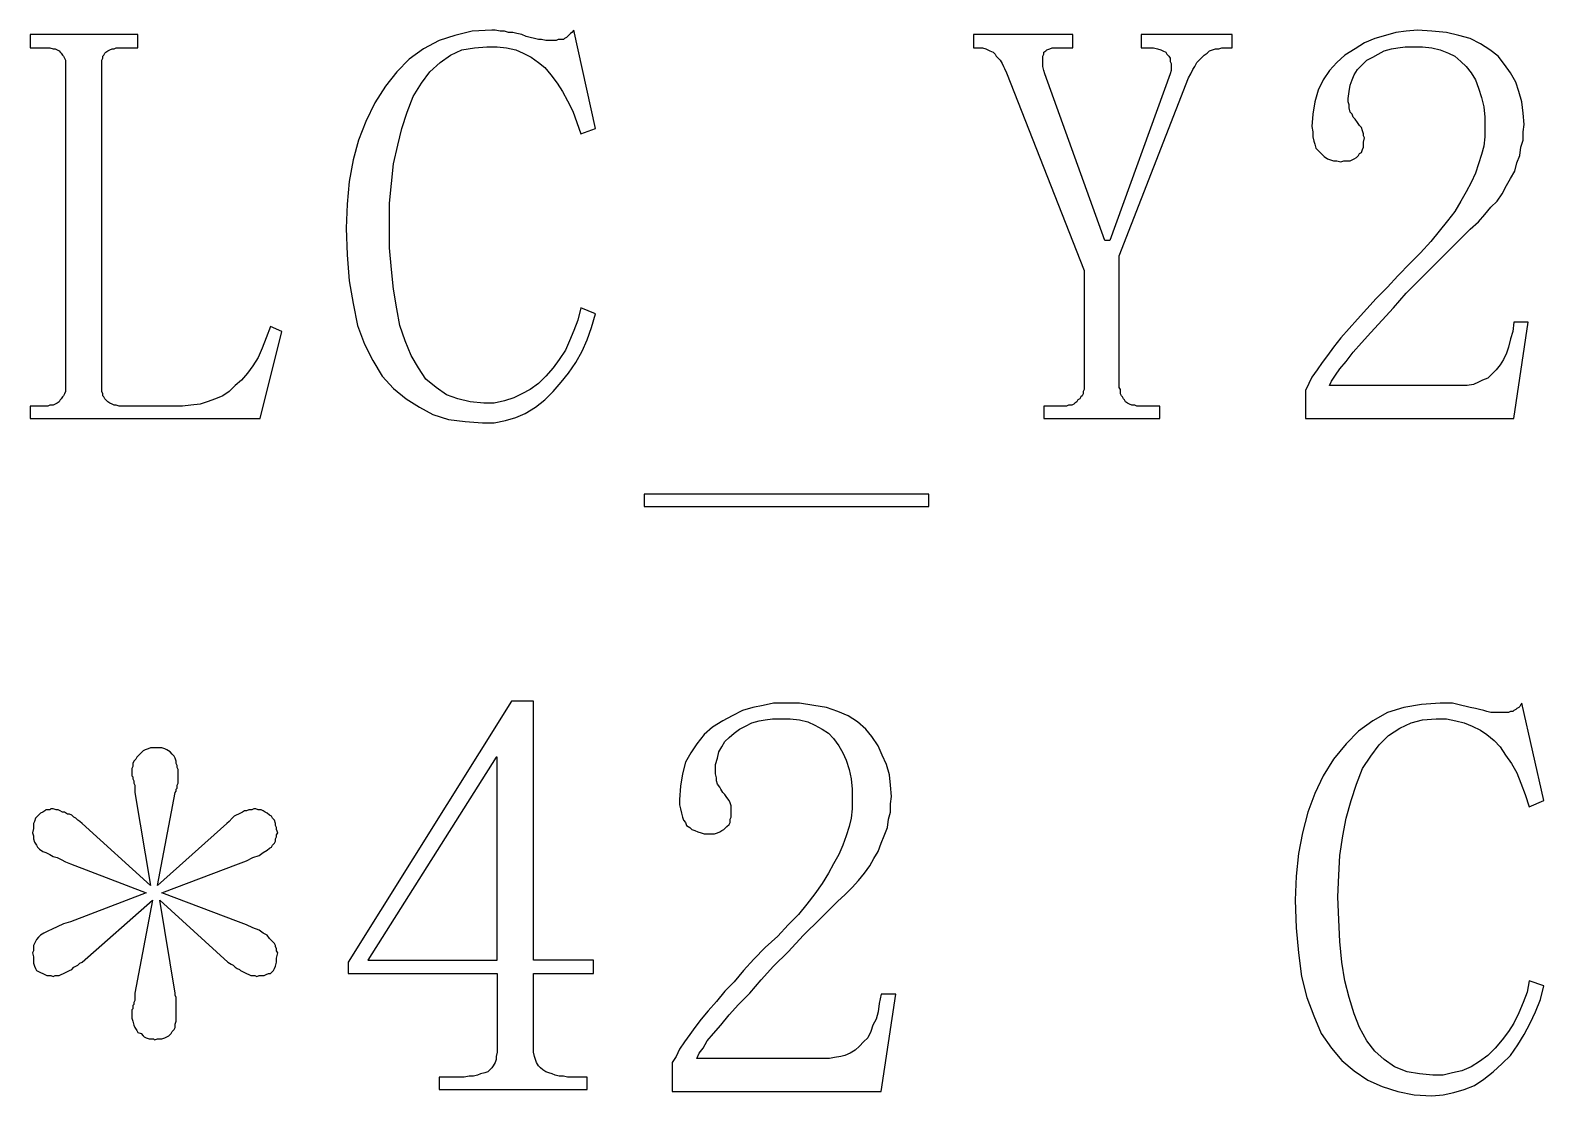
# Model space of a CAD drawing. Extents: x -210 to 210, y -160 to 160.
# Drawn here: x -171.6 to -156.98, y -132.96 to -122.67 of the extents above; entities that cross this region are included whole.
import ezdxf

# ---------------------------------------------------------------- set-up
doc = ezdxf.new("R2010")
doc.units = 0
doc.header["$MEASUREMENT"] = 0
doc.layers.get('0').update_dxf_attribs({"linetype": 'CONTINUOUS'})

msp = doc.modelspace()

# ---------------------------------------------------------------- linework, layer by layer
for points in [[(-170.91, -126.14), (-170.91, -126.12), (-170.91, -126.12), (-170.91, -123.01), (-170.91, -123.01), (-170.91, -122.98), (-170.91, -122.98), (-170.91, -122.96), (-170.91, -122.96), (-170.9, -122.94), (-170.9, -122.94), (-170.9, -122.92), (-170.9, -122.92), (-170.89, -122.91), (-170.89, -122.91), (-170.88, -122.89), (-170.88, -122.89), (-170.87, -122.88), (-170.87, -122.88), (-170.85, -122.87), (-170.85, -122.87), (-170.83, -122.86), (-170.83, -122.86), (-170.81, -122.85), (-170.81, -122.85), (-170.79, -122.85), (-170.79, -122.85), (-170.77, -122.84), (-170.77, -122.84), (-170.74, -122.84), (-170.74, -122.84), (-170.72, -122.84), (-170.72, -122.84), (-170.56, -122.84), (-170.56, -122.84), (-170.56, -122.71), (-170.56, -122.71), (-171.6, -122.71), (-171.6, -122.71), (-171.6, -122.84), (-171.6, -122.84), (-171.46, -122.84), (-171.46, -122.84), (-171.43, -122.84), (-171.43, -122.84), (-171.41, -122.84), (-171.41, -122.84), (-171.38, -122.85), (-171.38, -122.85), (-171.36, -122.85), (-171.36, -122.85), (-171.34, -122.86), (-171.34, -122.86), (-171.32, -122.87), (-171.32, -122.87), (-171.31, -122.88), (-171.31, -122.88), (-171.3, -122.89), (-171.3, -122.89), (-171.29, -122.91), (-171.29, -122.91), (-171.28, -122.92), (-171.28, -122.92), (-171.27, -122.94), (-171.27, -122.94), (-171.26, -122.96), (-171.26, -122.96), (-171.26, -122.98), (-171.26, -122.98), (-171.26, -123.01), (-171.26, -123.01), (-171.26, -126.12), (-171.26, -126.12), (-171.26, -126.14), (-171.26, -126.14), (-171.26, -126.16), (-171.26, -126.16), (-171.27, -126.18), (-171.27, -126.18), (-171.28, -126.2), (-171.28, -126.2), (-171.29, -126.21), (-171.29, -126.21), (-171.3, -126.23), (-171.3, -126.23), (-171.31, -126.24), (-171.31, -126.24), (-171.32, -126.26), (-171.32, -126.26), (-171.34, -126.27), (-171.34, -126.27), (-171.36, -126.28), (-171.36, -126.28), (-171.38, -126.29), (-171.38, -126.29), (-171.41, -126.29), (-171.41, -126.29), (-171.43, -126.3), (-171.43, -126.3), (-171.46, -126.3), (-171.46, -126.3), (-171.6, -126.3), (-171.6, -126.3), (-171.6, -126.42), (-171.6, -126.42), (-169.38, -126.42), (-169.38, -126.42), (-169.17, -125.58), (-169.17, -125.58), (-169.28, -125.53), (-169.28, -125.53), (-169.32, -125.64), (-169.32, -125.64), (-169.36, -125.74), (-169.36, -125.74), (-169.4, -125.83), (-169.4, -125.83), (-169.45, -125.91), (-169.45, -125.91), (-169.5, -125.98), (-169.5, -125.98), (-169.56, -126.05), (-169.56, -126.05), (-169.62, -126.1), (-169.62, -126.1), (-169.68, -126.16), (-169.68, -126.16), (-169.74, -126.2), (-169.74, -126.2), (-169.81, -126.23), (-169.81, -126.23), (-169.89, -126.26), (-169.89, -126.26), (-169.96, -126.28), (-169.96, -126.28), (-170.05, -126.29), (-170.05, -126.29), (-170.13, -126.3), (-170.13, -126.3), (-170.72, -126.3), (-170.72, -126.3), (-170.74, -126.3), (-170.74, -126.3), (-170.77, -126.29), (-170.77, -126.29), (-170.79, -126.29), (-170.79, -126.29), (-170.81, -126.28), (-170.81, -126.28), (-170.83, -126.27), (-170.83, -126.27), (-170.85, -126.26), (-170.85, -126.26), (-170.87, -126.24), (-170.87, -126.24), (-170.88, -126.23), (-170.88, -126.23), (-170.89, -126.21), (-170.89, -126.21), (-170.9, -126.2), (-170.9, -126.2), (-170.9, -126.18), (-170.9, -126.18), (-170.91, -126.16), (-170.91, -126.16), (-170.91, -126.14)], [(-167.4, -126.45), (-167.23, -126.46), (-167.23, -126.46), (-167.12, -126.46), (-167.12, -126.46), (-167.01, -126.44), (-167.01, -126.44), (-166.91, -126.41), (-166.91, -126.41), (-166.82, -126.37), (-166.82, -126.37), (-166.72, -126.31), (-166.72, -126.31), (-166.63, -126.24), (-166.63, -126.24), (-166.55, -126.16), (-166.55, -126.16), (-166.47, -126.07), (-166.47, -126.07), (-166.4, -125.98), (-166.4, -125.98), (-166.33, -125.88), (-166.33, -125.88), (-166.27, -125.77), (-166.27, -125.77), (-166.22, -125.66), (-166.22, -125.66), (-166.18, -125.54), (-166.18, -125.54), (-166.14, -125.41), (-166.14, -125.41), (-166.28, -125.35), (-166.28, -125.35), (-166.31, -125.47), (-166.31, -125.47), (-166.35, -125.57), (-166.35, -125.57), (-166.39, -125.67), (-166.39, -125.67), (-166.43, -125.76), (-166.43, -125.76), (-166.49, -125.85), (-166.49, -125.85), (-166.55, -125.93), (-166.55, -125.93), (-166.62, -126.01), (-166.62, -126.01), (-166.69, -126.08), (-166.69, -126.08), (-166.77, -126.14), (-166.77, -126.14), (-166.85, -126.18), (-166.85, -126.18), (-166.93, -126.22), (-166.93, -126.22), (-167.02, -126.25), (-167.02, -126.25), (-167.12, -126.27), (-167.12, -126.27), (-167.22, -126.27), (-167.22, -126.27), (-167.35, -126.26), (-167.35, -126.26), (-167.47, -126.23), (-167.47, -126.23), (-167.58, -126.19), (-167.58, -126.19), (-167.68, -126.12), (-167.68, -126.12), (-167.78, -126.04), (-167.78, -126.04), (-167.85, -125.93), (-167.85, -125.93), (-167.92, -125.81), (-167.92, -125.81), (-167.98, -125.67), (-167.98, -125.67), (-168.03, -125.52), (-168.03, -125.52), (-168.06, -125.36), (-168.06, -125.36), (-168.09, -125.17), (-168.09, -125.17), (-168.11, -124.98), (-168.11, -124.98), (-168.13, -124.77), (-168.13, -124.77), (-168.13, -124.55), (-168.13, -124.55), (-168.13, -124.34), (-168.13, -124.34), (-168.11, -124.15), (-168.11, -124.15), (-168.09, -123.96), (-168.09, -123.96), (-168.05, -123.78), (-168.05, -123.78), (-168.01, -123.62), (-168.01, -123.62), (-167.96, -123.46), (-167.96, -123.46), (-167.9, -123.31), (-167.9, -123.31), (-167.82, -123.18), (-167.82, -123.18), (-167.74, -123.07), (-167.74, -123.07), (-167.64, -122.98), (-167.64, -122.98), (-167.54, -122.91), (-167.54, -122.91), (-167.43, -122.86), (-167.43, -122.86), (-167.31, -122.84), (-167.31, -122.84), (-167.19, -122.83), (-167.19, -122.83), (-167.09, -122.83), (-167.09, -122.83), (-167, -122.84), (-167, -122.84), (-166.91, -122.86), (-166.91, -122.86), (-166.84, -122.89), (-166.84, -122.89), (-166.76, -122.93), (-166.76, -122.93), (-166.69, -122.98), (-166.69, -122.98), (-166.63, -123.03), (-166.63, -123.03), (-166.57, -123.1), (-166.57, -123.1), (-166.51, -123.18), (-166.51, -123.18), (-166.46, -123.26), (-166.46, -123.26), (-166.41, -123.35), (-166.41, -123.35), (-166.36, -123.45), (-166.36, -123.45), (-166.32, -123.56), (-166.32, -123.56), (-166.28, -123.67), (-166.28, -123.67), (-166.14, -123.62), (-166.14, -123.62), (-166.35, -122.67), (-166.35, -122.67), (-166.37, -122.69), (-166.37, -122.69), (-166.38, -122.7), (-166.38, -122.7), (-166.39, -122.71), (-166.39, -122.71), (-166.41, -122.73), (-166.41, -122.73), (-166.42, -122.74), (-166.42, -122.74), (-166.44, -122.75), (-166.44, -122.75), (-166.45, -122.76), (-166.45, -122.76), (-166.47, -122.76), (-166.47, -122.76), (-166.48, -122.76), (-166.48, -122.76), (-166.5, -122.76), (-166.5, -122.76), (-166.52, -122.77), (-166.52, -122.77), (-166.54, -122.77), (-166.54, -122.77), (-166.57, -122.77), (-166.57, -122.77), (-166.59, -122.77), (-166.59, -122.77), (-166.62, -122.77), (-166.62, -122.77), (-166.66, -122.76), (-166.66, -122.76), (-166.69, -122.76), (-166.69, -122.76), (-166.73, -122.75), (-166.73, -122.75), (-166.77, -122.74), (-166.77, -122.74), (-166.81, -122.73), (-166.81, -122.73), (-166.85, -122.71), (-166.85, -122.71), (-166.9, -122.7), (-166.9, -122.7), (-166.94, -122.69), (-166.94, -122.69), (-166.98, -122.69), (-166.98, -122.69), (-167.02, -122.68), (-167.02, -122.68), (-167.06, -122.68), (-167.06, -122.68), (-167.11, -122.67), (-167.11, -122.67), (-167.14, -122.67), (-167.14, -122.67), (-167.33, -122.68), (-167.33, -122.68), (-167.5, -122.72), (-167.5, -122.72), (-167.65, -122.77), (-167.65, -122.77), (-167.8, -122.85), (-167.8, -122.85), (-167.94, -122.95), (-167.94, -122.95), (-168.06, -123.07), (-168.06, -123.07), (-168.17, -123.21), (-168.17, -123.21), (-168.27, -123.37), (-168.27, -123.37), (-168.36, -123.55), (-168.36, -123.55), (-168.43, -123.73), (-168.43, -123.73), (-168.48, -123.92), (-168.48, -123.92), (-168.52, -124.13), (-168.52, -124.13), (-168.54, -124.35), (-168.54, -124.35), (-168.55, -124.58), (-168.55, -124.58), (-168.54, -124.84), (-168.54, -124.84), (-168.52, -125.09), (-168.52, -125.09), (-168.48, -125.31), (-168.48, -125.31), (-168.44, -125.52), (-168.44, -125.52), (-168.37, -125.7), (-168.37, -125.7), (-168.29, -125.86), (-168.29, -125.86), (-168.2, -126.01), (-168.2, -126.01), (-168.09, -126.13), (-168.09, -126.13), (-167.97, -126.23), (-167.97, -126.23), (-167.84, -126.31), (-167.84, -126.31), (-167.71, -126.38), (-167.71, -126.38), (-167.56, -126.43), (-167.56, -126.43), (-167.4, -126.45)], [(-160.58, -123.06), (-160.59, -123.09), (-160.59, -123.09), (-161.17, -124.7), (-161.17, -124.7), (-161.22, -124.7), (-161.22, -124.7), (-161.8, -123.09), (-161.8, -123.09), (-161.81, -123.06), (-161.81, -123.06), (-161.82, -123.02), (-161.82, -123.02), (-161.82, -122.99), (-161.82, -122.99), (-161.82, -122.97), (-161.82, -122.97), (-161.82, -122.94), (-161.82, -122.94), (-161.82, -122.92), (-161.82, -122.92), (-161.81, -122.9), (-161.81, -122.9), (-161.81, -122.88), (-161.81, -122.88), (-161.79, -122.87), (-161.79, -122.87), (-161.78, -122.86), (-161.78, -122.86), (-161.75, -122.85), (-161.75, -122.85), (-161.73, -122.84), (-161.73, -122.84), (-161.7, -122.84), (-161.7, -122.84), (-161.66, -122.84), (-161.66, -122.84), (-161.53, -122.84), (-161.53, -122.84), (-161.53, -122.71), (-161.53, -122.71), (-162.49, -122.71), (-162.49, -122.71), (-162.49, -122.84), (-162.49, -122.84), (-162.45, -122.84), (-162.45, -122.84), (-162.42, -122.84), (-162.42, -122.84), (-162.4, -122.84), (-162.4, -122.84), (-162.37, -122.85), (-162.37, -122.85), (-162.35, -122.86), (-162.35, -122.86), (-162.33, -122.87), (-162.33, -122.87), (-162.3, -122.88), (-162.3, -122.88), (-162.28, -122.9), (-162.28, -122.9), (-162.27, -122.92), (-162.27, -122.92), (-162.25, -122.94), (-162.25, -122.94), (-162.23, -122.96), (-162.23, -122.96), (-162.21, -122.99), (-162.21, -122.99), (-162.2, -123.02), (-162.2, -123.02), (-162.19, -123.04), (-162.19, -123.04), (-162.17, -123.08), (-162.17, -123.08), (-161.42, -124.99), (-161.42, -124.99), (-161.42, -126.12), (-161.42, -126.12), (-161.42, -126.14), (-161.42, -126.14), (-161.43, -126.16), (-161.43, -126.16), (-161.43, -126.18), (-161.43, -126.18), (-161.44, -126.2), (-161.44, -126.2), (-161.45, -126.21), (-161.45, -126.21), (-161.46, -126.23), (-161.46, -126.23), (-161.48, -126.24), (-161.48, -126.24), (-161.49, -126.26), (-161.49, -126.26), (-161.51, -126.27), (-161.51, -126.27), (-161.52, -126.28), (-161.52, -126.28), (-161.54, -126.29), (-161.54, -126.29), (-161.57, -126.29), (-161.57, -126.29), (-161.59, -126.3), (-161.59, -126.3), (-161.62, -126.3), (-161.62, -126.3), (-161.81, -126.3), (-161.81, -126.3), (-161.81, -126.42), (-161.81, -126.42), (-160.69, -126.42), (-160.69, -126.42), (-160.69, -126.3), (-160.69, -126.3), (-160.88, -126.3), (-160.88, -126.3), (-160.91, -126.3), (-160.91, -126.3), (-160.93, -126.29), (-160.93, -126.29), (-160.96, -126.29), (-160.96, -126.29), (-160.98, -126.28), (-160.98, -126.28), (-161, -126.27), (-161, -126.27), (-161.02, -126.26), (-161.02, -126.26), (-161.03, -126.24), (-161.03, -126.24), (-161.04, -126.23), (-161.04, -126.23), (-161.05, -126.21), (-161.05, -126.21), (-161.06, -126.2), (-161.06, -126.2), (-161.07, -126.18), (-161.07, -126.18), (-161.07, -126.16), (-161.07, -126.16), (-161.07, -126.14), (-161.07, -126.14), (-161.08, -126.12), (-161.08, -126.12), (-161.08, -124.85), (-161.08, -124.85), (-160.41, -123.13), (-160.41, -123.13), (-160.39, -123.09), (-160.39, -123.09), (-160.37, -123.05), (-160.37, -123.05), (-160.35, -123.02), (-160.35, -123.02), (-160.33, -122.98), (-160.33, -122.98), (-160.31, -122.96), (-160.31, -122.96), (-160.28, -122.93), (-160.28, -122.93), (-160.26, -122.91), (-160.26, -122.91), (-160.23, -122.89), (-160.23, -122.89), (-160.21, -122.87), (-160.21, -122.87), (-160.18, -122.86), (-160.18, -122.86), (-160.15, -122.85), (-160.15, -122.85), (-160.12, -122.85), (-160.12, -122.85), (-160.09, -122.84), (-160.09, -122.84), (-160.06, -122.84), (-160.06, -122.84), (-159.99, -122.84), (-159.99, -122.84), (-159.99, -122.71), (-159.99, -122.71), (-160.87, -122.71), (-160.87, -122.71), (-160.87, -122.84), (-160.87, -122.84), (-160.83, -122.84), (-160.83, -122.84), (-160.78, -122.84), (-160.78, -122.84), (-160.75, -122.84), (-160.75, -122.84), (-160.71, -122.85), (-160.71, -122.85), (-160.68, -122.86), (-160.68, -122.86), (-160.66, -122.87), (-160.66, -122.87), (-160.63, -122.88), (-160.63, -122.88), (-160.62, -122.9), (-160.62, -122.9), (-160.6, -122.92), (-160.6, -122.92), (-160.59, -122.94), (-160.59, -122.94), (-160.59, -122.97), (-160.59, -122.97), (-160.58, -122.99), (-160.58, -122.99), (-160.58, -123.02), (-160.58, -123.02), (-160.58, -123.06)], [(-157.55, -123.51), (-157.55, -123.62), (-157.55, -123.62), (-157.55, -123.7), (-157.55, -123.7), (-157.56, -123.79), (-157.56, -123.79), (-157.58, -123.87), (-157.58, -123.87), (-157.61, -123.96), (-157.61, -123.96), (-157.64, -124.05), (-157.64, -124.05), (-157.68, -124.14), (-157.68, -124.14), (-157.73, -124.23), (-157.73, -124.23), (-157.78, -124.32), (-157.78, -124.32), (-157.84, -124.42), (-157.84, -124.42), (-157.91, -124.51), (-157.91, -124.51), (-157.99, -124.61), (-157.99, -124.61), (-158.07, -124.71), (-158.07, -124.71), (-158.17, -124.82), (-158.17, -124.82), (-158.27, -124.92), (-158.27, -124.92), (-158.39, -125.04), (-158.39, -125.04), (-158.49, -125.15), (-158.49, -125.15), (-158.6, -125.26), (-158.6, -125.26), (-158.69, -125.36), (-158.69, -125.36), (-158.78, -125.46), (-158.78, -125.46), (-158.86, -125.55), (-158.86, -125.55), (-158.94, -125.64), (-158.94, -125.64), (-159.01, -125.73), (-159.01, -125.73), (-159.07, -125.81), (-159.07, -125.81), (-159.12, -125.88), (-159.12, -125.88), (-159.17, -125.95), (-159.17, -125.95), (-159.22, -126.02), (-159.22, -126.02), (-159.25, -126.08), (-159.25, -126.08), (-159.28, -126.15), (-159.28, -126.15), (-159.28, -126.42), (-159.28, -126.42), (-157.27, -126.42), (-157.27, -126.42), (-157.13, -125.49), (-157.13, -125.49), (-157.27, -125.49), (-157.27, -125.49), (-157.28, -125.58), (-157.28, -125.58), (-157.3, -125.65), (-157.3, -125.65), (-157.32, -125.73), (-157.32, -125.73), (-157.34, -125.79), (-157.34, -125.79), (-157.37, -125.85), (-157.37, -125.85), (-157.4, -125.9), (-157.4, -125.9), (-157.44, -125.95), (-157.44, -125.95), (-157.48, -125.99), (-157.48, -125.99), (-157.52, -126.03), (-157.52, -126.03), (-157.57, -126.05), (-157.57, -126.05), (-157.61, -126.07), (-157.61, -126.07), (-157.66, -126.09), (-157.66, -126.09), (-157.72, -126.1), (-157.72, -126.1), (-157.77, -126.1), (-157.77, -126.1), (-159.05, -126.1), (-159.05, -126.1), (-159.03, -126.06), (-159.03, -126.06), (-158.99, -126), (-158.99, -126), (-158.95, -125.94), (-158.95, -125.94), (-158.89, -125.87), (-158.89, -125.87), (-158.82, -125.78), (-158.82, -125.78), (-158.74, -125.69), (-158.74, -125.69), (-158.65, -125.59), (-158.65, -125.59), (-158.54, -125.47), (-158.54, -125.47), (-158.43, -125.35), (-158.43, -125.35), (-158.31, -125.21), (-158.31, -125.21), (-158.17, -125.07), (-158.17, -125.07), (-158.02, -124.92), (-158.02, -124.92), (-157.86, -124.76), (-157.86, -124.76), (-157.69, -124.59), (-157.69, -124.59), (-157.61, -124.52), (-157.61, -124.52), (-157.55, -124.45), (-157.55, -124.45), (-157.49, -124.38), (-157.49, -124.38), (-157.43, -124.32), (-157.43, -124.32), (-157.38, -124.25), (-157.38, -124.25), (-157.34, -124.17), (-157.34, -124.17), (-157.3, -124.1), (-157.3, -124.1), (-157.26, -124.03), (-157.26, -124.03), (-157.24, -123.95), (-157.24, -123.95), (-157.21, -123.88), (-157.21, -123.88), (-157.2, -123.8), (-157.2, -123.8), (-157.18, -123.73), (-157.18, -123.73), (-157.18, -123.65), (-157.18, -123.65), (-157.17, -123.58), (-157.17, -123.58), (-157.18, -123.47), (-157.18, -123.47), (-157.19, -123.36), (-157.19, -123.36), (-157.22, -123.26), (-157.22, -123.26), (-157.25, -123.17), (-157.25, -123.17), (-157.3, -123.08), (-157.3, -123.08), (-157.36, -123), (-157.36, -123), (-157.42, -122.92), (-157.42, -122.92), (-157.5, -122.86), (-157.5, -122.86), (-157.59, -122.8), (-157.59, -122.8), (-157.69, -122.75), (-157.69, -122.75), (-157.8, -122.72), (-157.8, -122.72), (-157.92, -122.69), (-157.92, -122.69), (-158.06, -122.68), (-158.06, -122.68), (-158.2, -122.67), (-158.2, -122.67), (-158.31, -122.68), (-158.31, -122.68), (-158.41, -122.69), (-158.41, -122.69), (-158.51, -122.72), (-158.51, -122.72), (-158.61, -122.75), (-158.61, -122.75), (-158.71, -122.79), (-158.71, -122.79), (-158.8, -122.85), (-158.8, -122.85), (-158.9, -122.91), (-158.9, -122.91), (-158.98, -122.98), (-158.98, -122.98), (-159.05, -123.06), (-159.05, -123.06), (-159.11, -123.15), (-159.11, -123.15), (-159.16, -123.25), (-159.16, -123.25), (-159.19, -123.36), (-159.19, -123.36), (-159.21, -123.48), (-159.21, -123.48), (-159.22, -123.6), (-159.22, -123.6), (-159.21, -123.65), (-159.21, -123.65), (-159.21, -123.7), (-159.21, -123.7), (-159.2, -123.74), (-159.2, -123.74), (-159.19, -123.77), (-159.19, -123.77), (-159.18, -123.81), (-159.18, -123.81), (-159.16, -123.83), (-159.16, -123.83), (-159.14, -123.85), (-159.14, -123.85), (-159.12, -123.87), (-159.12, -123.87), (-159.1, -123.89), (-159.1, -123.89), (-159.07, -123.91), (-159.07, -123.91), (-159.04, -123.92), (-159.04, -123.92), (-159.01, -123.93), (-159.01, -123.93), (-158.98, -123.93), (-158.98, -123.93), (-158.94, -123.94), (-158.94, -123.94), (-158.91, -123.93), (-158.91, -123.93), (-158.88, -123.93), (-158.88, -123.93), (-158.85, -123.93), (-158.85, -123.93), (-158.83, -123.92), (-158.83, -123.92), (-158.81, -123.91), (-158.81, -123.91), (-158.79, -123.9), (-158.79, -123.9), (-158.77, -123.88), (-158.77, -123.88), (-158.76, -123.86), (-158.76, -123.86), (-158.74, -123.85), (-158.74, -123.85), (-158.73, -123.82), (-158.73, -123.82), (-158.72, -123.8), (-158.72, -123.8), (-158.72, -123.77), (-158.72, -123.77), (-158.72, -123.75), (-158.72, -123.75), (-158.71, -123.71), (-158.71, -123.71), (-158.72, -123.69), (-158.72, -123.69), (-158.72, -123.67), (-158.72, -123.67), (-158.73, -123.64), (-158.73, -123.64), (-158.74, -123.61), (-158.74, -123.61), (-158.76, -123.59), (-158.76, -123.59), (-158.78, -123.56), (-158.78, -123.56), (-158.8, -123.53), (-158.8, -123.53), (-158.82, -123.51), (-158.82, -123.51), (-158.83, -123.48), (-158.83, -123.48), (-158.85, -123.46), (-158.85, -123.46), (-158.86, -123.42), (-158.86, -123.42), (-158.86, -123.39), (-158.86, -123.39), (-158.87, -123.36), (-158.87, -123.36), (-158.87, -123.33), (-158.87, -123.33), (-158.86, -123.26), (-158.86, -123.26), (-158.85, -123.2), (-158.85, -123.2), (-158.83, -123.15), (-158.83, -123.15), (-158.81, -123.1), (-158.81, -123.1), (-158.78, -123.05), (-158.78, -123.05), (-158.74, -123.01), (-158.74, -123.01), (-158.69, -122.96), (-158.69, -122.96), (-158.63, -122.93), (-158.63, -122.93), (-158.58, -122.9), (-158.58, -122.9), (-158.52, -122.87), (-158.52, -122.87), (-158.45, -122.85), (-158.45, -122.85), (-158.39, -122.84), (-158.39, -122.84), (-158.32, -122.83), (-158.32, -122.83), (-158.24, -122.83), (-158.24, -122.83), (-158.15, -122.83), (-158.15, -122.83), (-158.06, -122.84), (-158.06, -122.84), (-157.98, -122.86), (-157.98, -122.86), (-157.9, -122.89), (-157.9, -122.89), (-157.84, -122.92), (-157.84, -122.92), (-157.78, -122.97), (-157.78, -122.97), (-157.73, -123.02), (-157.73, -123.02), (-157.68, -123.08), (-157.68, -123.08), (-157.64, -123.15), (-157.64, -123.15), (-157.61, -123.23), (-157.61, -123.23), (-157.58, -123.32), (-157.58, -123.32), (-157.56, -123.41), (-157.56, -123.41), (-157.55, -123.51)], [(-165.67, -127.15), (-165.67, -127.27), (-165.67, -127.27), (-162.92, -127.27), (-162.92, -127.27), (-162.92, -127.15), (-162.92, -127.15), (-165.67, -127.15)], [(-166.74, -132.54), (-166.74, -132.5), (-166.74, -132.5), (-166.74, -131.78), (-166.74, -131.78), (-166.16, -131.78), (-166.16, -131.78), (-166.16, -131.65), (-166.16, -131.65), (-166.74, -131.65), (-166.74, -131.65), (-166.74, -129.15), (-166.74, -129.15), (-166.95, -129.15), (-166.95, -129.15), (-168.53, -131.67), (-168.53, -131.67), (-168.53, -131.78), (-168.53, -131.78), (-167.09, -131.78), (-167.09, -131.78), (-167.09, -132.5), (-167.09, -132.5), (-167.09, -132.54), (-167.09, -132.54), (-167.1, -132.58), (-167.1, -132.58), (-167.1, -132.61), (-167.1, -132.61), (-167.11, -132.64), (-167.11, -132.64), (-167.13, -132.67), (-167.13, -132.67), (-167.14, -132.69), (-167.14, -132.69), (-167.16, -132.71), (-167.16, -132.71), (-167.18, -132.73), (-167.18, -132.73), (-167.21, -132.74), (-167.21, -132.74), (-167.25, -132.75), (-167.25, -132.75), (-167.28, -132.76), (-167.28, -132.76), (-167.32, -132.77), (-167.32, -132.77), (-167.36, -132.77), (-167.36, -132.77), (-167.41, -132.78), (-167.41, -132.78), (-167.65, -132.78), (-167.65, -132.78), (-167.65, -132.9), (-167.65, -132.9), (-166.22, -132.9), (-166.22, -132.9), (-166.22, -132.78), (-166.22, -132.78), (-166.41, -132.78), (-166.41, -132.78), (-166.45, -132.77), (-166.45, -132.77), (-166.49, -132.77), (-166.49, -132.77), (-166.53, -132.76), (-166.53, -132.76), (-166.56, -132.75), (-166.56, -132.75), (-166.59, -132.74), (-166.59, -132.74), (-166.62, -132.73), (-166.62, -132.73), (-166.65, -132.71), (-166.65, -132.71), (-166.67, -132.69), (-166.67, -132.69), (-166.69, -132.67), (-166.69, -132.67), (-166.71, -132.64), (-166.71, -132.64), (-166.72, -132.61), (-166.72, -132.61), (-166.73, -132.58), (-166.73, -132.58), (-166.74, -132.54)], [(-163.66, -130), (-163.66, -130.11), (-163.66, -130.11), (-163.66, -130.19), (-163.66, -130.19), (-163.67, -130.28), (-163.67, -130.28), (-163.69, -130.36), (-163.69, -130.36), (-163.72, -130.45), (-163.72, -130.45), (-163.75, -130.54), (-163.75, -130.54), (-163.79, -130.63), (-163.79, -130.63), (-163.84, -130.72), (-163.84, -130.72), (-163.89, -130.81), (-163.89, -130.81), (-163.95, -130.91), (-163.95, -130.91), (-164.02, -131.01), (-164.02, -131.01), (-164.1, -131.11), (-164.1, -131.11), (-164.18, -131.21), (-164.18, -131.21), (-164.28, -131.31), (-164.28, -131.31), (-164.38, -131.42), (-164.38, -131.42), (-164.5, -131.53), (-164.5, -131.53), (-164.61, -131.64), (-164.61, -131.64), (-164.71, -131.75), (-164.71, -131.75), (-164.8, -131.86), (-164.8, -131.86), (-164.89, -131.95), (-164.89, -131.95), (-164.97, -132.05), (-164.97, -132.05), (-165.05, -132.14), (-165.05, -132.14), (-165.12, -132.22), (-165.12, -132.22), (-165.18, -132.3), (-165.18, -132.3), (-165.23, -132.37), (-165.23, -132.37), (-165.28, -132.44), (-165.28, -132.44), (-165.33, -132.51), (-165.33, -132.51), (-165.36, -132.58), (-165.36, -132.58), (-165.4, -132.64), (-165.4, -132.64), (-165.4, -132.92), (-165.4, -132.92), (-163.38, -132.92), (-163.38, -132.92), (-163.24, -131.98), (-163.24, -131.98), (-163.38, -131.98), (-163.38, -131.98), (-163.4, -132.07), (-163.4, -132.07), (-163.41, -132.15), (-163.41, -132.15), (-163.43, -132.22), (-163.43, -132.22), (-163.46, -132.28), (-163.46, -132.28), (-163.48, -132.34), (-163.48, -132.34), (-163.51, -132.4), (-163.51, -132.4), (-163.55, -132.44), (-163.55, -132.44), (-163.59, -132.48), (-163.59, -132.48), (-163.63, -132.52), (-163.63, -132.52), (-163.68, -132.55), (-163.68, -132.55), (-163.73, -132.57), (-163.73, -132.57), (-163.77, -132.58), (-163.77, -132.58), (-163.83, -132.59), (-163.83, -132.59), (-163.88, -132.6), (-163.88, -132.6), (-165.16, -132.6), (-165.16, -132.6), (-165.14, -132.55), (-165.14, -132.55), (-165.1, -132.5), (-165.1, -132.5), (-165.06, -132.43), (-165.06, -132.43), (-165, -132.36), (-165, -132.36), (-164.93, -132.28), (-164.93, -132.28), (-164.85, -132.18), (-164.85, -132.18), (-164.76, -132.08), (-164.76, -132.08), (-164.65, -131.97), (-164.65, -131.97), (-164.54, -131.84), (-164.54, -131.84), (-164.42, -131.71), (-164.42, -131.71), (-164.28, -131.57), (-164.28, -131.57), (-164.13, -131.41), (-164.13, -131.41), (-163.97, -131.25), (-163.97, -131.25), (-163.8, -131.08), (-163.8, -131.08), (-163.73, -131.02), (-163.73, -131.02), (-163.66, -130.95), (-163.66, -130.95), (-163.6, -130.88), (-163.6, -130.88), (-163.54, -130.81), (-163.54, -130.81), (-163.49, -130.74), (-163.49, -130.74), (-163.45, -130.67), (-163.45, -130.67), (-163.41, -130.6), (-163.41, -130.6), (-163.38, -130.52), (-163.38, -130.52), (-163.35, -130.45), (-163.35, -130.45), (-163.32, -130.37), (-163.32, -130.37), (-163.31, -130.29), (-163.31, -130.29), (-163.29, -130.22), (-163.29, -130.22), (-163.29, -130.14), (-163.29, -130.14), (-163.28, -130.07), (-163.28, -130.07), (-163.29, -129.96), (-163.29, -129.96), (-163.3, -129.86), (-163.3, -129.86), (-163.33, -129.76), (-163.33, -129.76), (-163.37, -129.67), (-163.37, -129.67), (-163.41, -129.58), (-163.41, -129.58), (-163.47, -129.49), (-163.47, -129.49), (-163.53, -129.42), (-163.53, -129.42), (-163.61, -129.35), (-163.61, -129.35), (-163.7, -129.29), (-163.7, -129.29), (-163.8, -129.25), (-163.8, -129.25), (-163.91, -129.21), (-163.91, -129.21), (-164.03, -129.19), (-164.03, -129.19), (-164.17, -129.17), (-164.17, -129.17), (-164.31, -129.17), (-164.31, -129.17), (-164.42, -129.17), (-164.42, -129.17), (-164.52, -129.19), (-164.52, -129.19), (-164.62, -129.21), (-164.62, -129.21), (-164.72, -129.24), (-164.72, -129.24), (-164.82, -129.29), (-164.82, -129.29), (-164.91, -129.34), (-164.91, -129.34), (-165.01, -129.4), (-165.01, -129.4), (-165.09, -129.47), (-165.09, -129.47), (-165.16, -129.56), (-165.16, -129.56), (-165.22, -129.65), (-165.22, -129.65), (-165.27, -129.74), (-165.27, -129.74), (-165.3, -129.85), (-165.3, -129.85), (-165.32, -129.97), (-165.32, -129.97), (-165.33, -130.1), (-165.33, -130.1), (-165.33, -130.15), (-165.33, -130.15), (-165.32, -130.19), (-165.32, -130.19), (-165.31, -130.23), (-165.31, -130.23), (-165.3, -130.27), (-165.3, -130.27), (-165.29, -130.3), (-165.29, -130.3), (-165.27, -130.32), (-165.27, -130.32), (-165.26, -130.35), (-165.26, -130.35), (-165.23, -130.37), (-165.23, -130.37), (-165.21, -130.39), (-165.21, -130.39), (-165.18, -130.4), (-165.18, -130.4), (-165.15, -130.41), (-165.15, -130.41), (-165.12, -130.42), (-165.12, -130.42), (-165.09, -130.43), (-165.09, -130.43), (-165.05, -130.43), (-165.05, -130.43), (-165.02, -130.43), (-165.02, -130.43), (-164.99, -130.43), (-164.99, -130.43), (-164.96, -130.42), (-164.96, -130.42), (-164.94, -130.41), (-164.94, -130.41), (-164.92, -130.4), (-164.92, -130.4), (-164.9, -130.39), (-164.9, -130.39), (-164.88, -130.37), (-164.88, -130.37), (-164.87, -130.36), (-164.87, -130.36), (-164.85, -130.34), (-164.85, -130.34), (-164.84, -130.32), (-164.84, -130.32), (-164.84, -130.29), (-164.84, -130.29), (-164.83, -130.27), (-164.83, -130.27), (-164.83, -130.24), (-164.83, -130.24), (-164.83, -130.21), (-164.83, -130.21), (-164.83, -130.18), (-164.83, -130.18), (-164.83, -130.16), (-164.83, -130.16), (-164.84, -130.13), (-164.84, -130.13), (-164.85, -130.11), (-164.85, -130.11), (-164.87, -130.08), (-164.87, -130.08), (-164.89, -130.05), (-164.89, -130.05), (-164.91, -130.03), (-164.91, -130.03), (-164.93, -130), (-164.93, -130), (-164.94, -129.98), (-164.94, -129.98), (-164.96, -129.95), (-164.96, -129.95), (-164.97, -129.92), (-164.97, -129.92), (-164.97, -129.89), (-164.97, -129.89), (-164.98, -129.85), (-164.98, -129.85), (-164.98, -129.82), (-164.98, -129.82), (-164.98, -129.76), (-164.98, -129.76), (-164.96, -129.7), (-164.96, -129.7), (-164.95, -129.64), (-164.95, -129.64), (-164.92, -129.59), (-164.92, -129.59), (-164.89, -129.54), (-164.89, -129.54), (-164.85, -129.5), (-164.85, -129.5), (-164.8, -129.46), (-164.8, -129.46), (-164.75, -129.42), (-164.75, -129.42), (-164.69, -129.39), (-164.69, -129.39), (-164.63, -129.36), (-164.63, -129.36), (-164.56, -129.34), (-164.56, -129.34), (-164.5, -129.33), (-164.5, -129.33), (-164.43, -129.32), (-164.43, -129.32), (-164.35, -129.32), (-164.35, -129.32), (-164.26, -129.32), (-164.26, -129.32), (-164.17, -129.33), (-164.17, -129.33), (-164.09, -129.35), (-164.09, -129.35), (-164.02, -129.38), (-164.02, -129.38), (-163.95, -129.42), (-163.95, -129.42), (-163.89, -129.46), (-163.89, -129.46), (-163.84, -129.51), (-163.84, -129.51), (-163.79, -129.58), (-163.79, -129.58), (-163.75, -129.65), (-163.75, -129.65), (-163.72, -129.72), (-163.72, -129.72), (-163.69, -129.81), (-163.69, -129.81), (-163.67, -129.9), (-163.67, -129.9), (-163.66, -130)], [(-158.23, -132.95), (-158.06, -132.96), (-158.06, -132.96), (-157.95, -132.95), (-157.95, -132.95), (-157.85, -132.93), (-157.85, -132.93), (-157.75, -132.9), (-157.75, -132.9), (-157.65, -132.86), (-157.65, -132.86), (-157.56, -132.8), (-157.56, -132.8), (-157.47, -132.73), (-157.47, -132.73), (-157.38, -132.65), (-157.38, -132.65), (-157.3, -132.57), (-157.3, -132.57), (-157.23, -132.47), (-157.23, -132.47), (-157.17, -132.37), (-157.17, -132.37), (-157.11, -132.26), (-157.11, -132.26), (-157.06, -132.15), (-157.06, -132.15), (-157.01, -132.03), (-157.01, -132.03), (-156.98, -131.9), (-156.98, -131.9), (-157.12, -131.85), (-157.12, -131.85), (-157.14, -131.96), (-157.14, -131.96), (-157.18, -132.06), (-157.18, -132.06), (-157.22, -132.16), (-157.22, -132.16), (-157.27, -132.26), (-157.27, -132.26), (-157.32, -132.34), (-157.32, -132.34), (-157.38, -132.42), (-157.38, -132.42), (-157.45, -132.5), (-157.45, -132.5), (-157.52, -132.57), (-157.52, -132.57), (-157.6, -132.63), (-157.6, -132.63), (-157.68, -132.68), (-157.68, -132.68), (-157.77, -132.72), (-157.77, -132.72), (-157.86, -132.74), (-157.86, -132.74), (-157.95, -132.76), (-157.95, -132.76), (-158.05, -132.76), (-158.05, -132.76), (-158.18, -132.75), (-158.18, -132.75), (-158.3, -132.73), (-158.3, -132.73), (-158.42, -132.68), (-158.42, -132.68), (-158.52, -132.61), (-158.52, -132.61), (-158.61, -132.53), (-158.61, -132.53), (-158.69, -132.43), (-158.69, -132.43), (-158.76, -132.3), (-158.76, -132.3), (-158.81, -132.17), (-158.81, -132.17), (-158.86, -132.01), (-158.86, -132.01), (-158.9, -131.85), (-158.9, -131.85), (-158.93, -131.67), (-158.93, -131.67), (-158.95, -131.47), (-158.95, -131.47), (-158.96, -131.26), (-158.96, -131.26), (-158.97, -131.04), (-158.97, -131.04), (-158.96, -130.83), (-158.96, -130.83), (-158.95, -130.64), (-158.95, -130.64), (-158.92, -130.45), (-158.92, -130.45), (-158.89, -130.28), (-158.89, -130.28), (-158.84, -130.11), (-158.84, -130.11), (-158.79, -129.95), (-158.79, -129.95), (-158.73, -129.8), (-158.73, -129.8), (-158.65, -129.68), (-158.65, -129.68), (-158.57, -129.57), (-158.57, -129.57), (-158.48, -129.48), (-158.48, -129.48), (-158.37, -129.41), (-158.37, -129.41), (-158.26, -129.36), (-158.26, -129.36), (-158.15, -129.33), (-158.15, -129.33), (-158.02, -129.32), (-158.02, -129.32), (-157.92, -129.32), (-157.92, -129.32), (-157.83, -129.34), (-157.83, -129.34), (-157.75, -129.36), (-157.75, -129.36), (-157.67, -129.39), (-157.67, -129.39), (-157.59, -129.43), (-157.59, -129.43), (-157.53, -129.47), (-157.53, -129.47), (-157.46, -129.53), (-157.46, -129.53), (-157.4, -129.59), (-157.4, -129.59), (-157.35, -129.67), (-157.35, -129.67), (-157.29, -129.75), (-157.29, -129.75), (-157.24, -129.84), (-157.24, -129.84), (-157.2, -129.94), (-157.2, -129.94), (-157.16, -130.05), (-157.16, -130.05), (-157.12, -130.17), (-157.12, -130.17), (-156.98, -130.11), (-156.98, -130.11), (-157.19, -129.17), (-157.19, -129.17), (-157.2, -129.18), (-157.2, -129.18), (-157.21, -129.2), (-157.21, -129.2), (-157.22, -129.21), (-157.22, -129.21), (-157.24, -129.22), (-157.24, -129.22), (-157.25, -129.23), (-157.25, -129.23), (-157.27, -129.24), (-157.27, -129.24), (-157.28, -129.25), (-157.28, -129.25), (-157.3, -129.25), (-157.3, -129.25), (-157.32, -129.26), (-157.32, -129.26), (-157.34, -129.26), (-157.34, -129.26), (-157.36, -129.26), (-157.36, -129.26), (-157.38, -129.26), (-157.38, -129.26), (-157.4, -129.26), (-157.4, -129.26), (-157.42, -129.26), (-157.42, -129.26), (-157.46, -129.26), (-157.46, -129.26), (-157.49, -129.26), (-157.49, -129.26), (-157.53, -129.25), (-157.53, -129.25), (-157.56, -129.24), (-157.56, -129.24), (-157.6, -129.23), (-157.6, -129.23), (-157.64, -129.22), (-157.64, -129.22), (-157.69, -129.21), (-157.69, -129.21), (-157.73, -129.2), (-157.73, -129.2), (-157.77, -129.19), (-157.77, -129.19), (-157.81, -129.18), (-157.81, -129.18), (-157.86, -129.17), (-157.86, -129.17), (-157.9, -129.17), (-157.9, -129.17), (-157.94, -129.17), (-157.94, -129.17), (-157.98, -129.17), (-157.98, -129.17), (-158.16, -129.18), (-158.16, -129.18), (-158.33, -129.21), (-158.33, -129.21), (-158.49, -129.26), (-158.49, -129.26), (-158.63, -129.34), (-158.63, -129.34), (-158.77, -129.44), (-158.77, -129.44), (-158.89, -129.56), (-158.89, -129.56), (-159.01, -129.71), (-159.01, -129.71), (-159.11, -129.87), (-159.11, -129.87), (-159.19, -130.04), (-159.19, -130.04), (-159.26, -130.22), (-159.26, -130.22), (-159.31, -130.42), (-159.31, -130.42), (-159.35, -130.62), (-159.35, -130.62), (-159.37, -130.84), (-159.37, -130.84), (-159.38, -131.07), (-159.38, -131.07), (-159.37, -131.34), (-159.37, -131.34), (-159.35, -131.58), (-159.35, -131.58), (-159.32, -131.81), (-159.32, -131.81), (-159.27, -132.01), (-159.27, -132.01), (-159.2, -132.19), (-159.2, -132.19), (-159.13, -132.36), (-159.13, -132.36), (-159.03, -132.5), (-159.03, -132.5), (-158.93, -132.62), (-158.93, -132.62), (-158.81, -132.72), (-158.81, -132.72), (-158.68, -132.81), (-158.68, -132.81), (-158.54, -132.87), (-158.54, -132.87), (-158.39, -132.92), (-158.39, -132.92), (-158.23, -132.95)], [(-170.33, -131), (-169.59, -130.72), (-169.59, -130.72), (-169.51, -130.69), (-169.51, -130.69), (-169.45, -130.66), (-169.45, -130.66), (-169.39, -130.64), (-169.39, -130.64), (-169.35, -130.61), (-169.35, -130.61), (-169.31, -130.59), (-169.31, -130.59), (-169.29, -130.57), (-169.29, -130.57), (-169.27, -130.56), (-169.27, -130.56), (-169.26, -130.54), (-169.26, -130.54), (-169.24, -130.52), (-169.24, -130.52), (-169.23, -130.5), (-169.23, -130.5), (-169.23, -130.48), (-169.23, -130.48), (-169.22, -130.46), (-169.22, -130.46), (-169.22, -130.44), (-169.22, -130.44), (-169.21, -130.42), (-169.21, -130.42), (-169.22, -130.39), (-169.22, -130.39), (-169.22, -130.37), (-169.22, -130.37), (-169.23, -130.35), (-169.23, -130.35), (-169.23, -130.33), (-169.23, -130.33), (-169.24, -130.3), (-169.24, -130.3), (-169.26, -130.28), (-169.26, -130.28), (-169.27, -130.26), (-169.27, -130.26), (-169.29, -130.25), (-169.29, -130.25), (-169.31, -130.23), (-169.31, -130.23), (-169.33, -130.22), (-169.33, -130.22), (-169.35, -130.21), (-169.35, -130.21), (-169.37, -130.2), (-169.37, -130.2), (-169.4, -130.2), (-169.4, -130.2), (-169.42, -130.19), (-169.42, -130.19), (-169.44, -130.19), (-169.44, -130.19), (-169.46, -130.2), (-169.46, -130.2), (-169.47, -130.2), (-169.47, -130.2), (-169.49, -130.2), (-169.49, -130.2), (-169.51, -130.21), (-169.51, -130.21), (-169.53, -130.21), (-169.53, -130.21), (-169.55, -130.22), (-169.55, -130.22), (-169.57, -130.23), (-169.57, -130.23), (-169.59, -130.24), (-169.59, -130.24), (-169.61, -130.25), (-169.61, -130.25), (-169.63, -130.26), (-169.63, -130.26), (-169.65, -130.28), (-169.65, -130.28), (-169.68, -130.31), (-169.68, -130.31), (-169.7, -130.33), (-169.7, -130.33), (-170.37, -130.93), (-170.37, -130.93), (-170.2, -130.03), (-170.2, -130.03), (-170.19, -130.02), (-170.19, -130.02), (-170.19, -130), (-170.19, -130), (-170.18, -129.99), (-170.18, -129.99), (-170.18, -129.98), (-170.18, -129.98), (-170.18, -129.96), (-170.18, -129.96), (-170.17, -129.94), (-170.17, -129.94), (-170.17, -129.93), (-170.17, -129.93), (-170.17, -129.91), (-170.17, -129.91), (-170.17, -129.9), (-170.17, -129.9), (-170.17, -129.89), (-170.17, -129.89), (-170.17, -129.87), (-170.17, -129.87), (-170.17, -129.86), (-170.17, -129.86), (-170.17, -129.84), (-170.17, -129.84), (-170.17, -129.83), (-170.17, -129.83), (-170.17, -129.81), (-170.17, -129.81), (-170.18, -129.79), (-170.18, -129.79), (-170.18, -129.77), (-170.18, -129.77), (-170.19, -129.75), (-170.19, -129.75), (-170.19, -129.73), (-170.19, -129.73), (-170.2, -129.7), (-170.2, -129.7), (-170.21, -129.68), (-170.21, -129.68), (-170.23, -129.66), (-170.23, -129.66), (-170.25, -129.64), (-170.25, -129.64), (-170.28, -129.62), (-170.28, -129.62), (-170.3, -129.61), (-170.3, -129.61), (-170.33, -129.6), (-170.33, -129.6), (-170.36, -129.6), (-170.36, -129.6), (-170.4, -129.6), (-170.4, -129.6), (-170.42, -129.6), (-170.42, -129.6), (-170.44, -129.6), (-170.44, -129.6), (-170.46, -129.61), (-170.46, -129.61), (-170.49, -129.62), (-170.49, -129.62), (-170.51, -129.63), (-170.51, -129.63), (-170.53, -129.65), (-170.53, -129.65), (-170.55, -129.67), (-170.55, -129.67), (-170.57, -129.69), (-170.57, -129.69), (-170.58, -129.71), (-170.58, -129.71), (-170.6, -129.73), (-170.6, -129.73), (-170.61, -129.75), (-170.61, -129.75), (-170.61, -129.78), (-170.61, -129.78), (-170.62, -129.8), (-170.62, -129.8), (-170.62, -129.83), (-170.62, -129.83), (-170.62, -129.84), (-170.62, -129.84), (-170.62, -129.86), (-170.62, -129.86), (-170.62, -129.87), (-170.62, -129.87), (-170.61, -129.88), (-170.61, -129.88), (-170.61, -129.89), (-170.61, -129.89), (-170.61, -129.9), (-170.61, -129.9), (-170.6, -129.92), (-170.6, -129.92), (-170.6, -129.93), (-170.6, -129.93), (-170.6, -129.94), (-170.6, -129.94), (-170.59, -129.96), (-170.59, -129.96), (-170.59, -129.97), (-170.59, -129.97), (-170.59, -129.99), (-170.59, -129.99), (-170.59, -130.01), (-170.59, -130.01), (-170.59, -130.03), (-170.59, -130.03), (-170.44, -130.93), (-170.44, -130.93), (-171.1, -130.33), (-171.1, -130.33), (-171.12, -130.31), (-171.12, -130.31), (-171.14, -130.3), (-171.14, -130.3), (-171.16, -130.28), (-171.16, -130.28), (-171.18, -130.27), (-171.18, -130.27), (-171.2, -130.25), (-171.2, -130.25), (-171.22, -130.24), (-171.22, -130.24), (-171.24, -130.24), (-171.24, -130.24), (-171.27, -130.22), (-171.27, -130.22), (-171.29, -130.22), (-171.29, -130.22), (-171.31, -130.21), (-171.31, -130.21), (-171.33, -130.2), (-171.33, -130.2), (-171.35, -130.2), (-171.35, -130.2), (-171.38, -130.19), (-171.38, -130.19), (-171.4, -130.19), (-171.4, -130.19), (-171.41, -130.2), (-171.41, -130.2), (-171.43, -130.2), (-171.43, -130.2), (-171.45, -130.2), (-171.45, -130.2), (-171.46, -130.21), (-171.46, -130.21), (-171.48, -130.22), (-171.48, -130.22), (-171.5, -130.23), (-171.5, -130.23), (-171.52, -130.25), (-171.52, -130.25), (-171.54, -130.27), (-171.54, -130.27), (-171.55, -130.28), (-171.55, -130.28), (-171.56, -130.31), (-171.56, -130.31), (-171.57, -130.33), (-171.57, -130.33), (-171.57, -130.36), (-171.57, -130.36), (-171.57, -130.38), (-171.57, -130.38), (-171.58, -130.42), (-171.58, -130.42), (-171.57, -130.45), (-171.57, -130.45), (-171.57, -130.48), (-171.57, -130.48), (-171.56, -130.51), (-171.56, -130.51), (-171.54, -130.54), (-171.54, -130.54), (-171.53, -130.56), (-171.53, -130.56), (-171.51, -130.58), (-171.51, -130.58), (-171.48, -130.6), (-171.48, -130.6), (-171.45, -130.61), (-171.45, -130.61), (-171.41, -130.63), (-171.41, -130.63), (-171.38, -130.65), (-171.38, -130.65), (-171.34, -130.66), (-171.34, -130.66), (-171.3, -130.68), (-171.3, -130.68), (-171.26, -130.7), (-171.26, -130.7), (-171.21, -130.72), (-171.21, -130.72), (-170.48, -131), (-170.48, -131), (-171.21, -131.28), (-171.21, -131.28), (-171.28, -131.3), (-171.28, -131.3), (-171.34, -131.33), (-171.34, -131.33), (-171.39, -131.35), (-171.39, -131.35), (-171.43, -131.37), (-171.43, -131.37), (-171.47, -131.39), (-171.47, -131.39), (-171.5, -131.41), (-171.5, -131.41), (-171.52, -131.43), (-171.52, -131.43), (-171.54, -131.45), (-171.54, -131.45), (-171.55, -131.47), (-171.55, -131.47), (-171.56, -131.49), (-171.56, -131.49), (-171.57, -131.51), (-171.57, -131.51), (-171.57, -131.54), (-171.57, -131.54), (-171.57, -131.56), (-171.57, -131.56), (-171.58, -131.58), (-171.58, -131.58), (-171.57, -131.62), (-171.57, -131.62), (-171.57, -131.65), (-171.57, -131.65), (-171.57, -131.68), (-171.57, -131.68), (-171.56, -131.71), (-171.56, -131.71), (-171.55, -131.73), (-171.55, -131.73), (-171.54, -131.75), (-171.54, -131.75), (-171.52, -131.76), (-171.52, -131.76), (-171.5, -131.77), (-171.5, -131.77), (-171.48, -131.78), (-171.48, -131.78), (-171.46, -131.79), (-171.46, -131.79), (-171.44, -131.8), (-171.44, -131.8), (-171.42, -131.8), (-171.42, -131.8), (-171.4, -131.8), (-171.4, -131.8), (-171.38, -131.81), (-171.38, -131.81), (-171.36, -131.8), (-171.36, -131.8), (-171.34, -131.8), (-171.34, -131.8), (-171.32, -131.8), (-171.32, -131.8), (-171.3, -131.79), (-171.3, -131.79), (-171.28, -131.78), (-171.28, -131.78), (-171.26, -131.77), (-171.26, -131.77), (-171.24, -131.76), (-171.24, -131.76), (-171.22, -131.75), (-171.22, -131.75), (-171.2, -131.74), (-171.2, -131.74), (-171.18, -131.72), (-171.18, -131.72), (-171.16, -131.71), (-171.16, -131.71), (-171.14, -131.7), (-171.14, -131.7), (-171.12, -131.68), (-171.12, -131.68), (-171.1, -131.67), (-171.1, -131.67), (-170.42, -131.07), (-170.42, -131.07), (-170.59, -131.97), (-170.59, -131.97), (-170.59, -131.99), (-170.59, -131.99), (-170.59, -132.01), (-170.59, -132.01), (-170.59, -132.03), (-170.59, -132.03), (-170.59, -132.04), (-170.59, -132.04), (-170.6, -132.06), (-170.6, -132.06), (-170.6, -132.07), (-170.6, -132.07), (-170.6, -132.08), (-170.6, -132.08), (-170.61, -132.09), (-170.61, -132.09), (-170.61, -132.11), (-170.61, -132.11), (-170.61, -132.12), (-170.61, -132.12), (-170.62, -132.13), (-170.62, -132.13), (-170.62, -132.14), (-170.62, -132.14), (-170.62, -132.15), (-170.62, -132.15), (-170.62, -132.17), (-170.62, -132.17), (-170.62, -132.21), (-170.62, -132.21), (-170.61, -132.24), (-170.61, -132.24), (-170.6, -132.28), (-170.6, -132.28), (-170.59, -132.3), (-170.59, -132.3), (-170.57, -132.33), (-170.57, -132.33), (-170.56, -132.35), (-170.56, -132.35), (-170.53, -132.36), (-170.53, -132.36), (-170.51, -132.38), (-170.51, -132.38), (-170.5, -132.39), (-170.5, -132.39), (-170.48, -132.4), (-170.48, -132.4), (-170.45, -132.41), (-170.45, -132.41), (-170.43, -132.41), (-170.43, -132.41), (-170.41, -132.41), (-170.41, -132.41), (-170.4, -132.42), (-170.4, -132.42), (-170.37, -132.41), (-170.37, -132.41), (-170.35, -132.41), (-170.35, -132.41), (-170.33, -132.41), (-170.33, -132.41), (-170.3, -132.4), (-170.3, -132.4), (-170.28, -132.39), (-170.28, -132.39), (-170.26, -132.38), (-170.26, -132.38), (-170.24, -132.36), (-170.24, -132.36), (-170.23, -132.34), (-170.23, -132.34), (-170.21, -132.32), (-170.21, -132.32), (-170.2, -132.3), (-170.2, -132.3), (-170.2, -132.27), (-170.2, -132.27), (-170.19, -132.24), (-170.19, -132.24), (-170.19, -132.2), (-170.19, -132.2), (-170.19, -132.17), (-170.19, -132.17), (-170.19, -132.16), (-170.19, -132.16), (-170.19, -132.15), (-170.19, -132.15), (-170.19, -132.14), (-170.19, -132.14), (-170.19, -132.13), (-170.19, -132.13), (-170.19, -132.11), (-170.19, -132.11), (-170.19, -132.1), (-170.19, -132.1), (-170.19, -132.08), (-170.19, -132.08), (-170.19, -132.06), (-170.19, -132.06), (-170.19, -132.05), (-170.19, -132.05), (-170.19, -132.03), (-170.19, -132.03), (-170.19, -132.01), (-170.19, -132.01), (-170.2, -131.99), (-170.2, -131.99), (-170.2, -131.97), (-170.2, -131.97), (-170.35, -131.07), (-170.35, -131.07), (-169.69, -131.67), (-169.69, -131.67), (-169.66, -131.69), (-169.66, -131.69), (-169.64, -131.7), (-169.64, -131.7), (-169.62, -131.72), (-169.62, -131.72), (-169.6, -131.73), (-169.6, -131.73), (-169.58, -131.74), (-169.58, -131.74), (-169.57, -131.75), (-169.57, -131.75), (-169.55, -131.76), (-169.55, -131.76), (-169.53, -131.77), (-169.53, -131.77), (-169.51, -131.78), (-169.51, -131.78), (-169.49, -131.79), (-169.49, -131.79), (-169.47, -131.8), (-169.47, -131.8), (-169.45, -131.8), (-169.45, -131.8), (-169.43, -131.8), (-169.43, -131.8), (-169.41, -131.81), (-169.41, -131.81), (-169.39, -131.8), (-169.39, -131.8), (-169.38, -131.8), (-169.38, -131.8), (-169.36, -131.8), (-169.36, -131.8), (-169.34, -131.8), (-169.34, -131.8), (-169.32, -131.79), (-169.32, -131.79), (-169.3, -131.78), (-169.3, -131.78), (-169.28, -131.78), (-169.28, -131.78), (-169.27, -131.77), (-169.27, -131.77), (-169.25, -131.75), (-169.25, -131.75), (-169.24, -131.73), (-169.24, -131.73), (-169.23, -131.71), (-169.23, -131.71), (-169.22, -131.67), (-169.22, -131.67), (-169.22, -131.63), (-169.22, -131.63), (-169.21, -131.58), (-169.21, -131.58), (-169.22, -131.56), (-169.22, -131.56), (-169.22, -131.54), (-169.22, -131.54), (-169.23, -131.52), (-169.23, -131.52), (-169.23, -131.51), (-169.23, -131.51), (-169.24, -131.49), (-169.24, -131.49), (-169.26, -131.47), (-169.26, -131.47), (-169.27, -131.46), (-169.27, -131.46), (-169.29, -131.44), (-169.29, -131.44), (-169.31, -131.41), (-169.31, -131.41), (-169.35, -131.39), (-169.35, -131.39), (-169.39, -131.36), (-169.39, -131.36), (-169.45, -131.34), (-169.45, -131.34), (-169.51, -131.31), (-169.51, -131.31), (-169.59, -131.28), (-169.59, -131.28), (-170.33, -131)], [(-167.1, -129.69), (-168.34, -131.65), (-168.34, -131.65), (-167.09, -131.65), (-167.09, -131.65), (-167.09, -129.69), (-167.09, -129.69), (-167.1, -129.69)]]:
    msp.add_lwpolyline(points)

doc.saveas('drawing.dxf')
